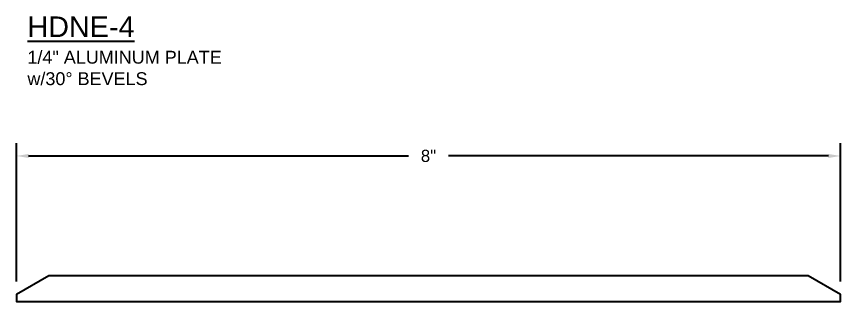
# Model space of a CAD drawing. Header units: inches. Extents: x -4 to 26.1, y 0.3 to 8.2.
# Drawn here: x 18.11 to 26.11, y 5.44 to 8.21 of the extents above; entities that cross this region are included whole.
import ezdxf

# ---------------------------------------------------------------- set-up
doc = ezdxf.new("R2010")
doc.units = ezdxf.units.IN
doc.header["$MEASUREMENT"] = 0
for name, color, linetype in [('Dimensions', 3, 'Continuous'), ('Metals', 7, 'Continuous'), ('Text', 2, 'Continuous')]:
    doc.layers.add(name, color=color, linetype=linetype)
doc.styles.add('Arial', font='arial.ttf')
doc.dimstyles.new('Arial', dxfattribs={"dimtxt": 0.1175, "dimasz": 0.1175, "dimexe": 0.125, "dimexo": 0.125, "dimgap": 0.09, "dimtad": 0, "dimtih": 1, "dimtoh": 1, "dimdec": 4, "dimzin": 0, "dimdsep": 46, "dimlunit": 4, "dimtxsty": 'Arial', "dimcen": 0.09, "dimadec": 0, "dimazin": 0, "dimtfac": 1, "dimtdec": 4, "dimtofl": 0, "dimtmove": 0, "dimatfit": 3, "dimfxl": 0, "dimfrac": 2, "dimtolj": 1, "dimtzin": 0, "dimarcsym": 0})

# ---------------------------------------------------------------- blocks, each defined once
blk = doc.blocks.new('*D13')
at = {"layer": 'Defpoints', "color": 0}
for p in [(26.1127, 6.8514), (18.1127, 5.5068), (26.1127, 5.5068)]:
    blk.add_point(p, dxfattribs=at)
at = {"layer": 'Dimensions', "color": 0, "lineweight": -2}
for p, q in [((18.1127, 5.6318), (18.1127, 6.9764)), ((26.1127, 5.6318), (26.1127, 6.9764)), ((18.2302, 6.8514), (21.9201, 6.8514)), ((25.9952, 6.8514), (22.3053, 6.8514))]:
    blk.add_line(p, q, dxfattribs=at)
at = {"layer": 'Dimensions', "color": 0}
for points in [[(18.2302, 6.871), (18.2302, 6.8318), (18.1127, 6.8514)], [(25.9952, 6.871), (25.9952, 6.8318), (26.1127, 6.8514)]]:
    blk.add_solid(points, dxfattribs=at)
at = {"layer": 'Dimensions', "color": 0, "insert": (22.1127, 6.8514), "char_height": 0.1175, "attachment_point": 5, "style": 'Arial'}
blk.add_mtext('\\A1;8"', dxfattribs=at)

msp = doc.modelspace()

# ---------------------------------------------------------------- linework, layer by layer
at = {"layer": 'Metals'}
msp.add_lwpolyline([(18.42521, 5.68727), (18.11271, 5.50685), (18.11271, 5.43727), (26.11271, 5.43727), (26.11271, 5.50685), (25.80021, 5.68727)], close=True, dxfattribs=at)

# ---------------------------------------------------------------- texts
at = {"layer": 'Text', "insert": (18.21889, 8.20629), "char_height": 0.2, "width": 2.875, "attachment_point": 1, "style": 'Arial'}
msp.add_mtext('{\\LHDNE-4\\P\\H0.625X;\\l1/4" ALUMINUM PLATE\\Pw/30%%d BEVELS}', dxfattribs=at)

# ---------------------------------------------------------------- dimensions: what is measured, and where the dimension line sits
at = {"layer": 'Dimensions'}
dim = msp.add_linear_dim(base=(26.11271, 6.85142), p1=(18.11271, 5.50685), p2=(26.11271, 5.50685), dimstyle='Arial', override={"dimgap": 0.125}, dxfattribs=at)
dim.commit()
dim.dimension.update_dxf_attribs({"geometry": '*D13', "text_midpoint": (22.11271, 6.85142)})

doc.saveas('drawing.dxf')
